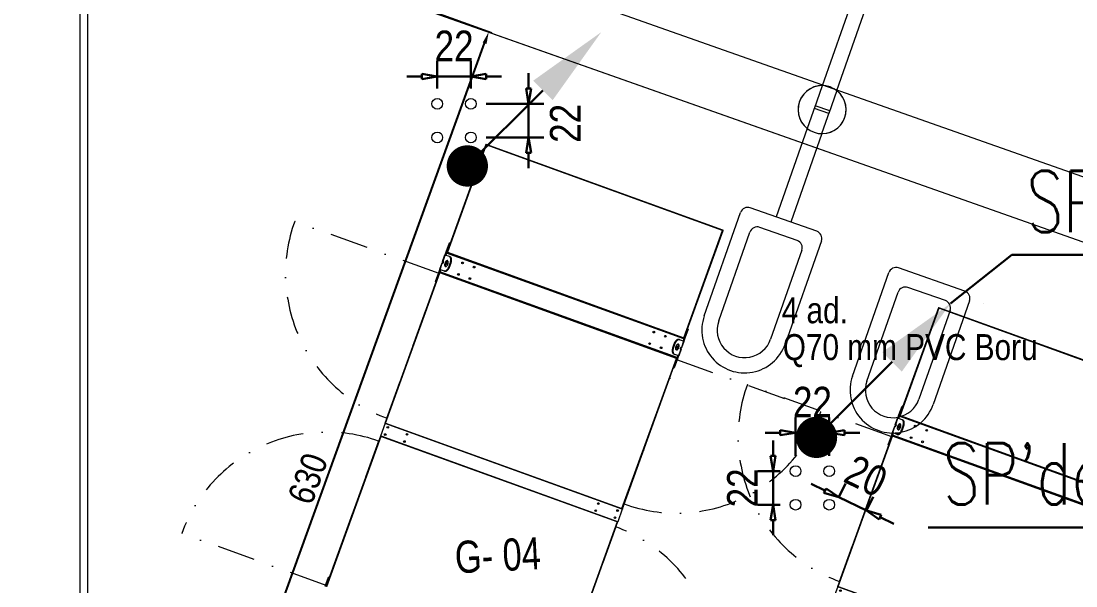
# Model space of a CAD drawing. Header units: metres. Extents: x -17822 to 152406, y -4219 to 19791.
# Drawn here: x 117317 to 118006, y 6165 to 6535 of the extents above; entities that cross this region are included whole.
import ezdxf

# ---------------------------------------------------------------- set-up
doc = ezdxf.new("R2010")
doc.units = ezdxf.units.M
doc.header["$LTSCALE"] = 100
doc.header["$MEASUREMENT"] = 0
doc.linetypes.add('DASHDOT', pattern=[1, 0.5, -0.25, 0, -0.25])
doc.linetypes.add('DASHDOT2', pattern=[0.5, 0.25, -0.125, 0, -0.125])
doc.layers.get('0').update_dxf_attribs({"color": 9, "lineweight": 9})
for name, color, linetype, lineweight in [('06D', 9, 'Continuous', 9), ('32-ekipman', 9, 'Continuous', 9), ('40', 9, 'Continuous', 9), ('E-AŞAĞI İNEN HAT', 7, 'Continuous', 30), ('E-KABLO', 7, 'Continuous', 30), ('E-YAZI', 7, 'Continuous', 30), ('Kaide', 9, 'Continuous', 9), ('M-TEFRIS-015', 9, 'Continuous', 9), ('TEKSAN', 7, 'Continuous', 9), ('Ölçü', 9, 'Continuous', 9)]:
    doc.layers.add(name, color=color, linetype=linetype, lineweight=lineweight)
doc.styles.add('CENTURY', font='GOTHIC.TTF', dxfattribs={"width": 0.8})
doc.styles.add('E-YAZI', font='txttw.shx')
doc.styles.add('MuuM_TEXT-STANDART', font='ARIALN.TTF')
doc.styles.get("Standard").update_dxf_attribs({"font": 'ARIALN.TTF'})
doc.dimstyles.new('rota-tek', dxfattribs={"dimscale": 20, "dimtxt": 1, "dimasz": 0.5, "dimexe": 0.5, "dimexo": 0.5, "dimgap": 0.5, "dimtad": 1, "dimdec": 1, "dimrnd": 0.5, "dimdsep": 46, "dimtxsty": 'MuuM_TEXT-STANDART', "dimblk": 'CLOSEDBLANK', "dimcen": 0, "dimdle": 0.15, "dimclrd": 256, "dimclre": 256, "dimclrt": 256, "dimadec": 0, "dimazin": 0, "dimtfac": 5, "dimtdec": 1, "dimtix": 1, "dimtmove": 2, "dimatfit": 3, "dimfxl": 3, "dimfxlon": 1, "dimtolj": 1, "dimlwd": -1, "dimlwe": -1, "dimarcsym": 0})
doc.dimstyles.new('TEKSAN', dxfattribs={"dimtxt": 17, "dimasz": 8, "dimexe": 2, "dimexo": 2, "dimgap": 3, "dimtad": 1, "dimdec": 0, "dimzin": 0, "dimdsep": 46, "dimtxsty": 'Standard', "dimcen": 0.09, "dimclrd": 160, "dimclre": 252, "dimclrt": 160, "dimadec": 0, "dimazin": 0, "dimtfac": 1, "dimtdec": 0, "dimtofl": 0, "dimtmove": 0, "dimatfit": 3, "dimfxl": 1, "dimtolj": 1, "dimtzin": 0, "dimarcsym": 0})

# ---------------------------------------------------------------- blocks, each defined once
blk = doc.blocks.new('A$C442D6FDD')
at = {"layer": '06D', "color": 9}
for p, q in [((13771.21, 4028.01), (13791.5, 4085.82)), ((13780.64, 4024.7), (13800.94, 4082.51)), ((13761.33, 3999.88), (13741.03, 3942.07)), ((13770.76, 3996.57), (13750.47, 3938.76)), ((13767.45, 3932.8), (13724.05, 3948.03)), ((13693.94, 3877.36), (13717.68, 3944.97)), ((13703.37, 3874.05), (13723.8, 3932.22)), ((13754.7, 3926.67), (13730.17, 3935.29)), ((13770.51, 3926.42), (13746.77, 3858.81)), ((13757.77, 3920.3), (13737.34, 3862.12))]:
    blk.add_line(p, q, dxfattribs=at)
for points in [[(13780.64, 4024.7), (13775.41, 4009.8), (13765.98, 4013.12), (13771.21, 4028.01)], [(13770.76, 3996.57), (13775.99, 4011.46), (13766.56, 4014.78), (13761.33, 3999.88)]]:
    blk.add_lwpolyline(points, dxfattribs=at)
for centre, radius, start, end in [((13770.99, 4012.29), 15.72, 89.19376, 52.11396), ((13770.99, 4012.29), 15.72, 269.19376, 232.11396), ((13722.39, 3943.32), 5, 70.65386, 160.65386), ((13728.52, 3930.57), 5, 70.65386, 160.65386), ((13765.8, 3928.08), 5, 340.65386, 70.65386), ((13753.05, 3921.96), 5, 340.65386, 70.65386), ((13720.36, 3868.08), 28, 160.65386, 340.65386), ((13720.36, 3868.08), 18, 160.65386, 340.65386)]:
    blk.add_arc(centre, radius, start, end, dxfattribs=at)
blk = doc.blocks.new('K500H165_üst')
at = {"color": 7, "linetype": 'Continuous', "lineweight": 15}
for p, q in [((-281.15, 82.6), (-281.15, 83)), ((-281.15, 83), (-274.9, 83)), ((-274.9, 82.6), (-274.9, 83)), ((-274.9, 83), (-272.65, 83)), ((-272.65, 82.89), (-272.65, 83.1)), ((-272.65, 83.1), (-268.12, 83.1)), ((-272.65, 82.89), (-272.65, 80.05)), ((-272.65, 82.89), (-268.35, 82.89)), ((-268.35, 82.96), (-268.35, 82.89)), ((-268.35, 82.89), (-268.35, 82.75)), ((-268.12, 82.5), (-268.12, 83.1)), ((-267.18, 83.1), (-268.12, 83.1)), ((-267.18, 83.1), (-262.65, 83.1)), ((-267.18, 83.1), (-267.18, 82.5)), ((-266.95, 82.89), (-266.95, 82.96)), ((-266.95, 82.75), (-266.95, 82.89)), ((-266.95, 82.89), (-262.65, 82.89)), ((-262.65, 83.1), (-262.65, 82.89)), ((-262.65, 83), (-260.4, 83)), ((-262.65, 80.05), (-262.65, 82.89)), ((-260.4, 82.6), (-260.4, 83)), ((-260.4, 83), (-254.15, 83)), ((-254.15, 82.6), (-254.15, 83)), ((-349.75, 82.33), (-349.75, -82.33)), ((-349.75, 82.33), (-349.6, 82.33)), ((-349.58, 82.5), (-349.58, 82.35)), ((-274.67, 82.5), (-349.58, 82.5)), ((-349.45, 82.2), (-349.45, -82.2)), ((-274.8, 82.2), (-349.45, 82.2)), ((-281.15, 82.6), (-274.9, 82.6)), ((-281.15, 82.6), (-281.15, 82.5)), ((-274.9, 82.6), (-272.65, 82.6)), ((-274.8, -82.2), (-274.8, 82.2)), ((-274.77, 82.25), (-274.75, 82.25)), ((-274.75, 82.23), (-274.75, 82.25)), ((-274.73, 82.25), (-274.75, 82.25)), ((-274.67, 82.5), (-274.49, 82.5)), ((-274.67, 82.5), (-274.67, 82.35)), ((-274.5, 82.33), (-274.65, 82.33)), ((-274.5, 82.33), (-274.5, -82.33)), ((-274.36, 82.25), (-274.5, 82.25)), ((-274.49, 82.5), (-274.49, 82.25)), ((-274.49, 82.5), (-274.36, 82.5)), ((-274.36, 82.5), (-274.36, 82.25)), ((-274.17, 82.5), (-274.36, 82.5)), ((-274.17, 82.5), (-274.17, -82.5)), ((-274.17, 82.5), (-272.65, 82.5)), ((-272.65, 79.53), (-272.65, 80.05)), ((-268.65, 78.05), (-266.65, 78.05)), ((-268.65, 77.53), (-268.65, 78.05)), ((-268.65, 77.53), (-266.65, 77.53)), ((-268.14, 82.5), (-267.16, 82.5)), ((-268.01, 80), (-267.29, 80)), ((-266.65, 77.53), (-266.65, 78.05)), ((-262.65, 82.6), (-260.4, 82.6)), ((-262.65, 82.5), (-261.13, 82.5)), ((-262.65, 79.53), (-262.65, 80.05)), ((-260.94, 82.5), (-261.13, 82.5)), ((-261.13, 82.5), (-261.13, -82.5)), ((-260.94, 82.25), (-260.94, 82.5)), ((-260.81, 82.5), (-260.94, 82.5)), ((-260.8, 82.25), (-260.94, 82.25)), ((-260.81, 82.5), (-260.64, 82.5)), ((-260.81, 82.25), (-260.81, 82.5)), ((-260.8, 82.34), (-260.8, -82.34)), ((-260.8, 82.34), (-260.65, 82.34)), ((-260.64, 82.5), (-260.64, 82.35)), ((-155.86, 82.5), (-260.64, 82.5)), ((-260.5, 82.2), (-260.5, -82.2)), ((-156, 82.2), (-260.5, 82.2)), ((-260.4, 82.6), (-254.15, 82.6)), ((-254.15, 82.5), (-254.15, 82.6)), ((-156, -82.2), (-156, 82.2)), ((-155.84, 82.25), (-155.95, 82.25)), ((-155.88, 82.33), (-155.88, 82.32)), ((-155.86, 82.5), (-155.86, 82.35)), ((-155.86, 82.5), (-155.84, 82.5)), ((-155.7, 82.34), (-155.85, 82.34)), ((-155.82, 82.5), (-155.84, 82.5)), ((-155.84, 82.34), (-155.84, 82.25)), ((-155.82, 82.5), (-146.88, 82.5)), ((-155.82, 82.5), (-155.82, 82.34)), ((-155.7, 82.34), (-155.7, -82.34)), ((-147, -82.34), (-147, 82.34)), ((-147, 82.34), (-146.85, 82.34)), ((-146.86, 82.5), (-146.88, 82.5)), ((-146.88, 82.5), (-146.88, 82.34)), ((-146.84, 82.5), (-146.86, 82.5)), ((-146.84, 82.5), (-146.84, 82.35)), ((-146.84, 82.5), (-42.06, 82.5)), ((-146.82, 82.32), (-146.82, 82.33)), ((-146.7, 82.2), (-42.2, 82.2)), ((-146.7, 82.2), (-146.7, -82.2)), ((-349.75, -82.33), (-349.6, -82.33)), ((-349.58, -82.5), (-349.58, -82.35)), ((-349.58, -82.5), (-274.67, -82.5)), ((-349.55, -82.32), (-349.56, -82.29)), ((-349.45, -82.2), (-274.8, -82.2)), ((-281.15, -82.5), (-281.15, -82.6)), ((-281.15, -82.6), (-281.15, -83)), ((-274.9, -82.6), (-281.15, -82.6)), ((-274.9, -82.6), (-274.9, -83)), ((-272.65, -82.6), (-274.9, -82.6)), ((-274.77, -82.25), (-274.75, -82.25)), ((-274.75, -82.25), (-274.75, -82.23)), ((-274.75, -82.25), (-274.73, -82.25)), ((-274.67, -82.5), (-274.67, -82.35)), ((-274.49, -82.5), (-274.67, -82.5)), ((-274.5, -82.33), (-274.65, -82.33)), ((-274.5, -82.25), (-274.36, -82.25)), ((-274.49, -82.25), (-274.49, -82.5)), ((-274.49, -82.5), (-274.36, -82.5)), ((-274.36, -82.25), (-274.36, -82.5)), ((-274.36, -82.5), (-274.17, -82.5)), ((-274.17, -82.5), (-272.65, -82.5)), ((-272.65, -79.53), (-272.65, -80.05)), ((-272.65, -80.05), (-272.65, -82.89)), ((-268.65, -77.53), (-268.65, -78.05)), ((-266.65, -77.53), (-268.65, -77.53)), ((-266.65, -78.05), (-268.65, -78.05)), ((-268.35, -82.75), (-268.35, -82.89)), ((-268.14, -82.5), (-267.16, -82.5)), ((-268.12, -83.1), (-268.12, -82.5)), ((-267.29, -80), (-268.01, -80)), ((-267.18, -82.5), (-267.18, -83.1)), ((-266.95, -82.89), (-266.95, -82.75)), ((-266.65, -77.53), (-266.65, -78.05)), ((-262.65, -79.53), (-262.65, -80.05)), ((-262.65, -82.89), (-262.65, -80.05)), ((-262.65, -82.5), (-261.13, -82.5)), ((-260.4, -82.6), (-262.65, -82.6)), ((-261.13, -82.5), (-260.94, -82.5)), ((-260.94, -82.25), (-260.8, -82.25)), ((-260.94, -82.5), (-260.94, -82.25)), ((-260.81, -82.5), (-260.94, -82.5)), ((-260.81, -82.5), (-260.81, -82.25)), ((-260.64, -82.5), (-260.81, -82.5)), ((-260.8, -82.34), (-260.65, -82.34)), ((-260.64, -82.5), (-260.64, -82.35)), ((-155.86, -82.5), (-260.64, -82.5)), ((-156, -82.2), (-260.5, -82.2)), ((-260.4, -82.6), (-260.4, -83)), ((-254.15, -82.6), (-260.4, -82.6)), ((-254.15, -82.6), (-254.15, -82.5)), ((-254.15, -82.6), (-254.15, -83)), ((-155.88, -82.32), (-155.88, -82.33)), ((-155.86, -82.5), (-155.86, -82.35)), ((-155.86, -82.5), (-155.84, -82.5)), ((-155.7, -82.34), (-155.85, -82.34)), ((-155.84, -82.5), (-155.82, -82.5)), ((-155.82, -82.34), (-155.82, -82.5)), ((-155.82, -82.5), (-146.88, -82.5)), ((-147, -82.34), (-146.85, -82.34)), ((-146.88, -82.34), (-146.88, -82.5)), ((-146.88, -82.5), (-146.86, -82.5)), ((-146.86, -82.34), (-146.86, -82.25)), ((-146.84, -82.5), (-146.86, -82.5)), ((-146.84, -82.5), (-146.84, -82.35)), ((-146.84, -82.5), (-42.06, -82.5)), ((-146.82, -82.33), (-146.82, -82.32)), ((-146.7, -82.2), (-42.2, -82.2)), ((-48.55, -82.5), (-48.55, -82.6)), ((-48.55, -82.6), (-48.55, -83)), ((-42.3, -82.6), (-48.55, -82.6)), ((-274.9, -83), (-281.15, -83)), ((-272.65, -83), (-274.9, -83)), ((-268.35, -82.89), (-272.65, -82.89)), ((-272.65, -83.1), (-272.65, -82.89)), ((-268.12, -83.1), (-272.65, -83.1)), ((-268.35, -82.89), (-268.35, -82.96)), ((-268.12, -83.1), (-267.18, -83.1)), ((-262.65, -83.1), (-267.18, -83.1)), ((-262.65, -82.89), (-266.95, -82.89)), ((-266.95, -82.96), (-266.95, -82.89)), ((-262.65, -82.89), (-262.65, -83.1)), ((-260.4, -83), (-262.65, -83)), ((-254.15, -83), (-260.4, -83)), ((-42.3, -83), (-48.55, -83))]:
    blk.add_line(p, q, dxfattribs=at)
at = {"color": 252, "linetype": 'DASHDOT2'}
for points in [[(-159.35, 82.5), (-259.85, 82.5), (-259.85, 183, -0.414214)], [(-143.35, 82.5), (-42.85, 82.5), (-42.85, 183, 0.414214)], [(-159.35, -82.5), (-259.85, -82.5), (-259.85, -183, 0.414214)], [(-143.35, -82.5), (-42.85, -82.5), (-42.85, -183, -0.414214)]]:
    blk.add_lwpolyline(points, format="xyb", close=True, dxfattribs=at)
at = {"color": 7, "linetype": 'Continuous', "lineweight": 15, "flags": 128}
for points in [[(-349.75, 82.33), (-349.74, 82.33), (-349.73, 82.32), (-349.7, 82.31), (-349.66, 82.29), (-349.62, 82.27), (-349.56, 82.25), (-349.51, 82.23), (-349.45, 82.2)], [(-349.6, 82.33), (-349.6, 82.33), (-349.59, 82.32), (-349.58, 82.31), (-349.56, 82.3), (-349.55, 82.29), (-349.52, 82.27), (-349.5, 82.25), (-349.48, 82.22), (-349.45, 82.2)], [(-272.65, 80.13), (-272.68, 80.04), (-272.7, 79.9)], [(-272.7, 79.9), (-272.68, 79.76), (-272.65, 79.67)], [(-272.65, 80.05), (-272.63, 79.85), (-272.57, 79.66), (-272.48, 79.47), (-272.35, 79.28), (-272.18, 79.11), (-271.98, 78.94), (-271.74, 78.78), (-271.48, 78.64), (-271.19, 78.5), (-270.87, 78.39), (-270.54, 78.29), (-270.18, 78.2), (-269.81, 78.14), (-269.43, 78.09), (-269.04, 78.06), (-268.65, 78.05)], [(-272.65, 79.53), (-272.63, 79.33), (-272.57, 79.14), (-272.48, 78.95), (-272.35, 78.76), (-272.18, 78.59), (-271.98, 78.42), (-271.74, 78.26), (-271.48, 78.12), (-271.19, 77.98), (-270.87, 77.87), (-270.54, 77.77), (-270.18, 77.68), (-269.81, 77.62), (-269.43, 77.57), (-269.04, 77.54), (-268.65, 77.53)], [(-269.65, 80.3), (-269.63, 80.17), (-269.58, 80.04), (-269.49, 79.91), (-269.37, 79.79), (-269.22, 79.68), (-269.04, 79.58), (-268.84, 79.49), (-268.61, 79.42), (-268.37, 79.37), (-268.11, 79.33), (-267.85, 79.3), (-267.58, 79.3), (-267.32, 79.31), (-267.06, 79.34), (-266.81, 79.39), (-266.57, 79.46), (-266.36, 79.54), (-266.17, 79.63), (-266, 79.73), (-265.86, 79.85), (-265.76, 79.97), (-265.69, 80.1), (-265.65, 80.23), (-265.65, 80.37), (-265.69, 80.5), (-265.76, 80.63), (-265.86, 80.75), (-266, 80.87), (-266.17, 80.97), (-266.36, 81.06), (-266.57, 81.14), (-266.81, 81.21), (-267.06, 81.25), (-267.32, 81.29), (-267.58, 81.3), (-267.85, 81.29), (-268.11, 81.27), (-268.37, 81.23), (-268.61, 81.18), (-268.84, 81.1), (-269.04, 81.02), (-269.22, 80.92), (-269.37, 80.81), (-269.49, 80.69), (-269.58, 80.56), (-269.63, 80.43), (-269.65, 80.3)], [(-269.58, 80.04), (-269.58, 80.04), (-269.49, 80.17), (-269.37, 80.29), (-269.22, 80.4), (-269.04, 80.5), (-268.84, 80.58), (-268.61, 80.66), (-268.37, 80.71), (-268.11, 80.75), (-267.85, 80.77), (-267.58, 80.78), (-267.32, 80.77), (-267.06, 80.73), (-266.81, 80.69), (-266.57, 80.62), (-266.36, 80.54), (-266.17, 80.45), (-266, 80.35), (-265.86, 80.23), (-265.76, 80.11), (-265.72, 80.04)], [(-268.35, 82.75), (-268.33, 82.67), (-268.28, 82.6), (-268.2, 82.53), (-268.09, 82.48), (-267.95, 82.43), (-267.81, 82.41), (-267.65, 82.4), (-267.49, 82.41), (-267.35, 82.43), (-267.21, 82.48), (-267.1, 82.53), (-267.02, 82.6), (-266.97, 82.67), (-266.95, 82.75)], [(-266.65, 78.05), (-266.26, 78.06), (-265.87, 78.09), (-265.49, 78.14), (-265.12, 78.2), (-264.76, 78.29), (-264.43, 78.39), (-264.11, 78.5), (-263.82, 78.64), (-263.56, 78.78), (-263.32, 78.94), (-263.12, 79.11), (-262.95, 79.28), (-262.82, 79.47), (-262.73, 79.66), (-262.67, 79.85), (-262.65, 80.05)], [(-266.65, 77.53), (-266.26, 77.54), (-265.87, 77.57), (-265.49, 77.62), (-265.12, 77.68), (-264.76, 77.77), (-264.43, 77.87), (-264.11, 77.98), (-263.82, 78.12), (-263.56, 78.26), (-263.32, 78.42), (-263.12, 78.59), (-262.95, 78.76), (-262.82, 78.95), (-262.73, 79.14), (-262.67, 79.33), (-262.65, 79.53)], [(-260.5, 82.2), (-260.5, 82.2)], [(-156, 82.2), (-156, 82.2)], [(-146.7, 82.2), (-146.7, 82.2)], [(-349.45, -82.2), (-349.5, -82.22), (-349.55, -82.25), (-349.6, -82.27), (-349.64, -82.29), (-349.68, -82.3), (-349.71, -82.31), (-349.73, -82.32), (-349.75, -82.33), (-349.75, -82.33)], [(-349.45, -82.2), (-349.48, -82.22), (-349.5, -82.25), (-349.52, -82.27), (-349.55, -82.29), (-349.56, -82.3), (-349.58, -82.31), (-349.59, -82.32), (-349.6, -82.33), (-349.6, -82.33)], [(-349.45, -82.2), (-349.45, -82.2)], [(-268.65, -77.53), (-269.04, -77.54), (-269.43, -77.57), (-269.81, -77.62), (-270.18, -77.68), (-270.54, -77.77), (-270.87, -77.87), (-271.19, -77.98), (-271.48, -78.12), (-271.74, -78.26), (-271.98, -78.42), (-272.18, -78.59), (-272.35, -78.76), (-272.48, -78.95), (-272.57, -79.14), (-272.63, -79.33), (-272.65, -79.53)], [(-268.65, -78.05), (-269.04, -78.06), (-269.43, -78.09), (-269.81, -78.14), (-270.18, -78.2), (-270.54, -78.29), (-270.87, -78.39), (-271.19, -78.5), (-271.48, -78.64), (-271.74, -78.78), (-271.98, -78.94), (-272.18, -79.11), (-272.35, -79.28), (-272.48, -79.47), (-272.57, -79.66), (-272.63, -79.85), (-272.65, -80.05)], [(-265.65, -80.3), (-265.67, -80.17), (-265.72, -80.04), (-265.81, -79.91), (-265.93, -79.79), (-266.08, -79.68), (-266.26, -79.58), (-266.46, -79.49), (-266.69, -79.42), (-266.93, -79.37), (-267.19, -79.33), (-267.45, -79.3), (-267.72, -79.3), (-267.98, -79.31), (-268.24, -79.34), (-268.49, -79.39), (-268.73, -79.46), (-268.94, -79.54), (-269.13, -79.63), (-269.3, -79.73), (-269.44, -79.85), (-269.54, -79.97), (-269.61, -80.1), (-269.65, -80.23), (-269.65, -80.37), (-269.61, -80.5), (-269.54, -80.63), (-269.44, -80.75), (-269.3, -80.87), (-269.13, -80.97), (-268.94, -81.06), (-268.73, -81.14), (-268.49, -81.21), (-268.24, -81.25), (-267.98, -81.29), (-267.72, -81.3), (-267.45, -81.29), (-267.19, -81.27), (-266.93, -81.23), (-266.69, -81.18), (-266.46, -81.1), (-266.26, -81.02), (-266.08, -80.92), (-265.93, -80.81), (-265.81, -80.69), (-265.72, -80.56), (-265.67, -80.43), (-265.65, -80.3)], [(-265.72, -80.04), (-265.72, -80.04), (-265.81, -80.17), (-265.93, -80.29), (-266.08, -80.4), (-266.26, -80.5), (-266.46, -80.58), (-266.69, -80.66), (-266.93, -80.71), (-267.19, -80.75), (-267.45, -80.77), (-267.72, -80.78), (-267.98, -80.77), (-268.24, -80.73), (-268.49, -80.69), (-268.73, -80.62), (-268.94, -80.54), (-269.13, -80.45), (-269.3, -80.35), (-269.44, -80.23), (-269.54, -80.11), (-269.58, -80.04)], [(-266.95, -82.75), (-266.97, -82.67), (-267.02, -82.6), (-267.1, -82.53), (-267.21, -82.48), (-267.35, -82.43), (-267.49, -82.41), (-267.65, -82.4), (-267.81, -82.41), (-267.95, -82.43), (-268.09, -82.48), (-268.2, -82.53), (-268.28, -82.6), (-268.33, -82.67), (-268.35, -82.75)], [(-262.65, -79.53), (-262.67, -79.33), (-262.73, -79.14), (-262.82, -78.95), (-262.95, -78.76), (-263.12, -78.59), (-263.32, -78.42), (-263.56, -78.26), (-263.82, -78.12), (-264.11, -77.98), (-264.43, -77.87), (-264.76, -77.77), (-265.12, -77.68), (-265.49, -77.62), (-265.87, -77.57), (-266.26, -77.54), (-266.65, -77.53)], [(-262.65, -80.05), (-262.67, -79.85), (-262.73, -79.66), (-262.82, -79.47), (-262.95, -79.28), (-263.12, -79.11), (-263.32, -78.94), (-263.56, -78.78), (-263.82, -78.64), (-264.11, -78.5), (-264.43, -78.39), (-264.76, -78.29), (-265.12, -78.2), (-265.49, -78.14), (-265.87, -78.09), (-266.26, -78.06), (-266.65, -78.05)], [(-262.6, -79.9), (-262.62, -79.76), (-262.65, -79.67)], [(-262.65, -80.13), (-262.62, -80.04), (-262.6, -79.9)], [(-260.5, -82.2), (-260.5, -82.2)], [(-156, -82.2), (-156, -82.2)], [(-146.7, -82.2), (-146.7, -82.2)]]:
    blk.add_lwpolyline(points, dxfattribs=at)
at = {"color": 7, "linetype": 'Continuous', "lineweight": 15}
for centre in [(-267.65, 79.9), (-153.85, 79.9), (-148.85, 79.9), (-271.65, 70.5), (-263.65, 70.5), (-271.65, 62.5), (-263.65, 62.5), (-153.85, 66.5), (-148.85, 66.5), (-271.65, -62.5), (-263.65, -62.5), (-153.85, -66.5), (-148.85, -66.5), (-271.65, -70.5), (-263.65, -70.5), (-267.65, -79.9), (-153.85, -79.9), (-148.85, -79.9)]:
    blk.add_circle(centre, 0.55, dxfattribs=at)
for centre, radius, start, end in [((-267.65, 79.4), 0.7, 38.68219, 141.31781), ((-263.15, 79.9), 0.55, 335.38002, 24.61998), ((-352.76, -79.15), 4.51, 314.83878, 315.16122), ((-272.15, -79.9), 0.55, 155.38002, 204.61998), ((-267.65, -79.4), 0.7, 218.68222, 321.31778)]:
    blk.add_arc(centre, radius, start, end, dxfattribs=at)
for points, knots in [([(-268.12, 83.1), (-268.15, 83.1), (-268.22, 83.1), (-268.29, 83.08), (-268.33, 83.04), (-268.34, 82.99), (-268.35, 82.96)], [0, 0, 0, 0, 0.238095, 0.464652, 0.702488, 1, 1, 1, 1]), ([(-266.95, 82.96), (-266.95, 82.98), (-266.96, 83.01), (-266.98, 83.05), (-267.02, 83.08), (-267.08, 83.1), (-267.15, 83.1), (-267.18, 83.1)], [0, 0, 0, 0, 0.191437, 0.369477, 0.536144, 0.747921, 1, 1, 1, 1]), ([(-349.58, 82.46), (-349.6, 82.45), (-349.66, 82.43), (-349.7, 82.38), (-349.71, 82.34), (-349.72, 82.33)], [0, 0, 0, 0, 0.366484, 0.908762, 1, 1, 1, 1]), ([(-349.45, 82.2), (-349.47, 82.24), (-349.5, 82.31), (-349.53, 82.39), (-349.55, 82.44), (-349.57, 82.47), (-349.58, 82.5), (-349.58, 82.5), (-349.58, 82.5)], [0, 0, 0, 0, 0.280027, 0.466855, 0.585391, 0.713417, 0.851477, 1, 1, 1, 1]), ([(-349.45, 82.2), (-349.47, 82.22), (-349.5, 82.26), (-349.53, 82.29), (-349.55, 82.32), (-349.57, 82.34), (-349.58, 82.35), (-349.58, 82.35), (-349.58, 82.35)], [0, 0, 0, 0, 0.30288, 0.49858, 0.616036, 0.737736, 0.865236, 1, 1, 1, 1]), ([(-349.56, 82.29), (-349.56, 82.29), (-349.55, 82.3), (-349.55, 82.31), (-349.55, 82.32)], [0, 0, 0, 0, 0.48103, 1, 1, 1, 1]), ([(-349.55, 82.31), (-349.55, 82.31), (-349.56, 82.31), (-349.56, 82.3), (-349.56, 82.3)], [0, 0, 0, 0, 0.792204, 1, 1, 1, 1]), ([(-274.67, 82.5), (-274.68, 82.5), (-274.7, 82.49), (-274.73, 82.42), (-274.77, 82.32), (-274.79, 82.24), (-274.8, 82.2)], [0, 0, 0, 0, 0.2499897, 0.4999852, 0.749997, 1, 1, 1, 1]), ([(-274.67, 82.35), (-274.68, 82.35), (-274.7, 82.34), (-274.73, 82.31), (-274.77, 82.26), (-274.79, 82.22), (-274.8, 82.2)], [0, 0, 0, 0, 0.249958, 0.5000221, 0.7499933, 1, 1, 1, 1]), ([(-274.8, 82.2), (-274.76, 82.21), (-274.69, 82.23), (-274.6, 82.26), (-274.53, 82.29), (-274.5, 82.31), (-274.5, 82.33), (-274.5, 82.33)], [0, 0, 0, 0, 0.223022, 0.446064, 0.669108, 0.892183, 1, 1, 1, 1]), ([(-274.8, 82.2), (-274.78, 82.21), (-274.74, 82.24), (-274.69, 82.27), (-274.66, 82.3), (-274.65, 82.32), (-274.65, 82.33)], [0, 0, 0, 0, 0.284295, 0.531038, 0.7777, 1, 1, 1, 1]), ([(-260.8, 82.34), (-260.8, 82.34), (-260.79, 82.34), (-260.74, 82.32), (-260.67, 82.29), (-260.59, 82.24), (-260.53, 82.21), (-260.5, 82.2)], [0, 0, 0, 0, 0.19606, 0.39216, 0.589986, 0.796037, 1, 1, 1, 1]), ([(-260.65, 82.34), (-260.65, 82.34), (-260.65, 82.34), (-260.63, 82.32), (-260.59, 82.29), (-260.55, 82.25), (-260.52, 82.22), (-260.5, 82.2)], [0, 0, 0, 0, 0.160613, 0.320994, 0.486615, 0.749068, 1, 1, 1, 1]), ([(-260.5, 82.2), (-260.52, 82.24), (-260.55, 82.31), (-260.59, 82.39), (-260.61, 82.44), (-260.63, 82.47), (-260.64, 82.5), (-260.64, 82.5), (-260.64, 82.5)], [0, 0, 0, 0, 0.270154, 0.461583, 0.589112, 0.720787, 0.857472, 1, 1, 1, 1]), ([(-260.5, 82.2), (-260.52, 82.22), (-260.55, 82.25), (-260.59, 82.29), (-260.61, 82.32), (-260.63, 82.34), (-260.64, 82.35), (-260.64, 82.35), (-260.64, 82.35)], [0, 0, 0, 0, 0.297014, 0.4995572, 0.6260905, 0.7499327, 0.8738099, 1, 1, 1, 1]), ([(-155.86, 82.5), (-155.86, 82.5), (-155.86, 82.49), (-155.87, 82.47), (-155.89, 82.43), (-155.91, 82.39), (-155.95, 82.31), (-155.98, 82.24), (-156, 82.2)], [0, 0, 0, 0, 0.153179, 0.293503, 0.421613, 0.538092, 0.713617, 1, 1, 1, 1]), ([(-155.86, 82.35), (-155.86, 82.35), (-155.86, 82.35), (-155.87, 82.33), (-155.89, 82.32), (-155.91, 82.29), (-155.95, 82.26), (-155.98, 82.22), (-156, 82.2)], [0, 0, 0, 0, 0.136493, 0.264111, 0.384399, 0.499493, 0.685703, 1, 1, 1, 1]), ([(-156, 82.2), (-155.96, 82.22), (-155.89, 82.26), (-155.79, 82.3), (-155.73, 82.33), (-155.7, 82.34), (-155.7, 82.34), (-155.7, 82.34)], [0, 0, 0, 0, 0.252699, 0.503328, 0.726635, 0.927891, 1, 1, 1, 1]), ([(-156, 82.2), (-155.98, 82.22), (-155.94, 82.26), (-155.89, 82.31), (-155.86, 82.33), (-155.85, 82.34), (-155.85, 82.34), (-155.85, 82.34)], [0, 0, 0, 0, 0.343073, 0.552486, 0.764063, 0.944231, 1, 1, 1, 1]), ([(-147, 82.34), (-147, 82.34), (-146.99, 82.34), (-146.94, 82.32), (-146.87, 82.29), (-146.79, 82.24), (-146.73, 82.21), (-146.7, 82.2)], [0, 0, 0, 0, 0.196063, 0.392161, 0.589982, 0.796036, 1, 1, 1, 1]), ([(-146.85, 82.34), (-146.85, 82.34), (-146.85, 82.34), (-146.83, 82.32), (-146.79, 82.29), (-146.75, 82.25), (-146.72, 82.22), (-146.7, 82.2)], [0, 0, 0, 0, 0.160614, 0.320986, 0.486605, 0.749065, 1, 1, 1, 1]), ([(-146.7, 82.2), (-146.72, 82.24), (-146.75, 82.31), (-146.79, 82.38), (-146.81, 82.43), (-146.83, 82.47), (-146.84, 82.49), (-146.84, 82.5), (-146.84, 82.5)], [0, 0, 0, 0, 0.265317, 0.463009, 0.576158, 0.702987, 0.844133, 1, 1, 1, 1]), ([(-146.7, 82.2), (-146.72, 82.22), (-146.75, 82.25), (-146.79, 82.29), (-146.81, 82.32), (-146.83, 82.33), (-146.84, 82.35), (-146.84, 82.35), (-146.84, 82.35)], [0, 0, 0, 0, 0.293439, 0.501935, 0.613243, 0.732275, 0.860737, 1, 1, 1, 1]), ([(-349.71, -82.33), (-349.7, -82.35), (-349.68, -82.41), (-349.63, -82.45), (-349.59, -82.46), (-349.58, -82.47)], [0, 0, 0, 0, 0.366488, 0.908771, 1, 1, 1, 1]), ([(-349.58, -82.35), (-349.58, -82.35), (-349.58, -82.35), (-349.57, -82.33), (-349.55, -82.32), (-349.53, -82.29), (-349.5, -82.26), (-349.47, -82.22), (-349.45, -82.2)], [0, 0, 0, 0, 0.138654, 0.267333, 0.387174, 0.499831, 0.687147, 1, 1, 1, 1]), ([(-349.58, -82.5), (-349.58, -82.5), (-349.58, -82.49), (-349.56, -82.46), (-349.54, -82.41), (-349.51, -82.34), (-349.48, -82.27), (-349.46, -82.22), (-349.45, -82.2)], [0, 0, 0, 0, 0.152755, 0.292064, 0.530835, 0.709014, 0.840477, 1, 1, 1, 1]), ([(-349.56, -82.3), (-349.56, -82.3), (-349.56, -82.31), (-349.55, -82.31), (-349.55, -82.31)], [0, 0, 0, 0, 0.792438, 1, 1, 1, 1]), ([(-274.5, -82.33), (-274.5, -82.32), (-274.51, -82.3), (-274.58, -82.27), (-274.68, -82.23), (-274.76, -82.21), (-274.8, -82.2)], [0, 0, 0, 0, 0.24999, 0.4999977, 0.7500054, 1, 1, 1, 1]), ([(-274.65, -82.33), (-274.65, -82.32), (-274.66, -82.3), (-274.69, -82.27), (-274.74, -82.23), (-274.78, -82.21), (-274.8, -82.2)], [0, 0, 0, 0, 0.249955, 0.500031, 0.749999, 1, 1, 1, 1]), ([(-274.8, -82.2), (-274.79, -82.22), (-274.76, -82.26), (-274.73, -82.31), (-274.7, -82.34), (-274.68, -82.35), (-274.67, -82.35)], [0, 0, 0, 0, 0.284275, 0.531019, 0.777681, 1, 1, 1, 1]), ([(-274.8, -82.2), (-274.79, -82.24), (-274.77, -82.31), (-274.74, -82.4), (-274.71, -82.47), (-274.69, -82.5), (-274.67, -82.5), (-274.67, -82.5)], [0, 0, 0, 0, 0.223019, 0.446062, 0.669107, 0.892183, 1, 1, 1, 1]), ([(-260.5, -82.2), (-260.54, -82.22), (-260.61, -82.25), (-260.68, -82.29), (-260.73, -82.31), (-260.77, -82.33), (-260.79, -82.34), (-260.8, -82.34), (-260.8, -82.34)], [0, 0, 0, 0, 0.265307, 0.463007, 0.576156, 0.702984, 0.84413, 1, 1, 1, 1]), ([(-260.5, -82.2), (-260.52, -82.22), (-260.55, -82.25), (-260.59, -82.29), (-260.62, -82.31), (-260.63, -82.33), (-260.65, -82.34), (-260.65, -82.34), (-260.65, -82.34)], [0, 0, 0, 0, 0.29342, 0.501912, 0.613235, 0.732279, 0.860737, 1, 1, 1, 1]), ([(-260.64, -82.35), (-260.64, -82.35), (-260.64, -82.35), (-260.62, -82.33), (-260.59, -82.29), (-260.55, -82.25), (-260.52, -82.22), (-260.5, -82.2)], [0, 0, 0, 0, 0.160614, 0.321066, 0.486637, 0.749073, 1, 1, 1, 1]), ([(-260.64, -82.5), (-260.64, -82.5), (-260.64, -82.49), (-260.62, -82.44), (-260.59, -82.37), (-260.54, -82.29), (-260.51, -82.23), (-260.5, -82.2)], [0, 0, 0, 0, 0.196061, 0.392163, 0.589992, 0.796042, 1, 1, 1, 1]), ([(-155.7, -82.34), (-155.7, -82.34), (-155.71, -82.34), (-155.76, -82.32), (-155.83, -82.29), (-155.91, -82.24), (-155.97, -82.21), (-156, -82.2)], [0, 0, 0, 0, 0.196063, 0.392163, 0.589989, 0.796043, 1, 1, 1, 1]), ([(-156, -82.2), (-155.98, -82.24), (-155.95, -82.31), (-155.91, -82.38), (-155.89, -82.43), (-155.87, -82.47), (-155.86, -82.49), (-155.86, -82.5), (-155.86, -82.5)], [0, 0, 0, 0, 0.265315, 0.463012, 0.576156, 0.702983, 0.84413, 1, 1, 1, 1]), ([(-156, -82.2), (-155.98, -82.22), (-155.95, -82.25), (-155.91, -82.29), (-155.89, -82.32), (-155.87, -82.33), (-155.86, -82.35), (-155.86, -82.35), (-155.86, -82.35)], [0, 0, 0, 0, 0.293441, 0.501928, 0.613232, 0.732273, 0.860737, 1, 1, 1, 1]), ([(-155.85, -82.34), (-155.85, -82.34), (-155.85, -82.34), (-155.87, -82.32), (-155.91, -82.29), (-155.95, -82.25), (-155.98, -82.22), (-156, -82.2)], [0, 0, 0, 0, 0.160617, 0.320993, 0.486619, 0.749065, 1, 1, 1, 1]), ([(-146.7, -82.2), (-146.74, -82.22), (-146.81, -82.26), (-146.91, -82.3), (-146.97, -82.33), (-147, -82.34), (-147, -82.34), (-147, -82.34)], [0, 0, 0, 0, 0.2527, 0.503327, 0.726634, 0.927892, 1, 1, 1, 1]), ([(-146.7, -82.2), (-146.72, -82.22), (-146.76, -82.26), (-146.81, -82.31), (-146.84, -82.33), (-146.85, -82.34), (-146.85, -82.34), (-146.85, -82.34)], [0, 0, 0, 0, 0.343064, 0.552492, 0.764063, 0.944231, 1, 1, 1, 1]), ([(-146.84, -82.35), (-146.84, -82.35), (-146.84, -82.35), (-146.83, -82.33), (-146.81, -82.32), (-146.79, -82.29), (-146.75, -82.26), (-146.72, -82.22), (-146.7, -82.2)], [0, 0, 0, 0, 0.13649, 0.264107, 0.384404, 0.499505, 0.685719, 1, 1, 1, 1]), ([(-146.84, -82.5), (-146.84, -82.5), (-146.84, -82.49), (-146.83, -82.47), (-146.81, -82.43), (-146.79, -82.39), (-146.75, -82.31), (-146.72, -82.24), (-146.7, -82.2)], [0, 0, 0, 0, 0.153179, 0.293509, 0.421619, 0.538092, 0.713618, 1, 1, 1, 1]), ([(-268.35, -82.96), (-268.35, -82.98), (-268.34, -83.01), (-268.32, -83.05), (-268.28, -83.08), (-268.22, -83.1), (-268.15, -83.1), (-268.12, -83.1)], [0, 0, 0, 0, 0.191438, 0.369475, 0.536142, 0.747919, 1, 1, 1, 1]), ([(-267.18, -83.1), (-267.15, -83.1), (-267.08, -83.1), (-267.01, -83.08), (-266.97, -83.04), (-266.96, -82.99), (-266.95, -82.96)], [0, 0, 0, 0, 0.238096, 0.464654, 0.70249, 1, 1, 1, 1])]:
    blk.add_open_spline(points, degree=3, knots=knots, dxfattribs=at)
blk = doc.blocks.new('*D552')
at = {"layer": 'TEKSAN', "color": 252, "lineweight": -2, "transparency": 16777216}
for p, q in [((117550.91, 6553.71), (117624.37, 6527.1)), ((117336.3, 5961.28), (117409.76, 5934.67))]:
    blk.add_line(p, q, dxfattribs=at)
at = {"layer": 'TEKSAN', "color": 160, "lineweight": -2, "transparency": 16777216}
blk.add_line((117410.61, 5942.87), (117619.77, 6520.26), dxfattribs=at)
at = {"layer": 'TEKSAN', "color": 160, "transparency": 16777216}
for points in [[(117618.51, 6520.71), (117621.02, 6519.8), (117622.49, 6527.78)], [(117409.35, 5943.32), (117411.86, 5942.42), (117407.88, 5935.35)]]:
    blk.add_solid(points, dxfattribs=at)
at = {"layer": 'TEKSAN', "color": 160, "transparency": 16777216, "insert": (117504.21, 6235.54), "char_height": 17, "attachment_point": 5, "rotation": 70.08711}
blk.add_mtext('\\A1;630', dxfattribs=at)
blk = doc.blocks.new('_ClosedBlank')
at = {"color": 0, "linetype": 'ByBlock', "lineweight": -2}
for p, q in [((-1, 0.167), (0, 0)), ((-1, 0.167), (-1, -0.167)), ((0, 0), (-1, -0.167))]:
    blk.add_line(p, q, dxfattribs=at)
blk = doc.blocks.new('*D553')
at = {"layer": 'E-YAZI', "transparency": 16777216}
for p, q in [((117588.78, 6490.66), (117588.78, 6508.48)), ((117610.78, 6490.66), (117610.78, 6508.48)), ((117578.78, 6498.48), (117568.78, 6498.48)), ((117588.78, 6498.48), (117610.78, 6498.48)), ((117620.78, 6498.48), (117630.78, 6498.48))]:
    blk.add_line(p, q, dxfattribs=at)
at = {"layer": 'E-YAZI', "transparency": 16777216, "xscale": 10, "yscale": 10, "zscale": 10}
blk.add_blockref('_ClosedBlank', (117588.78, 6498.48), dxfattribs=at)
at = {"layer": 'E-YAZI', "transparency": 16777216, "xscale": 10, "yscale": 10, "zscale": 10, "rotation": 180}
blk.add_blockref('_ClosedBlank', (117610.78, 6498.48), dxfattribs=at)
at = {"layer": 'E-YAZI', "transparency": 16777216, "insert": (117599.78, 6518.52), "char_height": 20, "attachment_point": 5, "style": 'MuuM_TEXT-STANDART'}
blk.add_mtext('\\A1;22', dxfattribs=at)
blk = doc.blocks.new('*D554')
at = {"layer": 'E-YAZI', "transparency": 16777216}
for p, q in [((117648.53, 6490.66), (117648.53, 6500.66)), ((117620.78, 6480.66), (117658.53, 6480.66)), ((117648.53, 6480.66), (117648.53, 6458.66)), ((117620.78, 6458.66), (117658.53, 6458.66)), ((117648.53, 6448.66), (117648.53, 6438.66))]:
    blk.add_line(p, q, dxfattribs=at)
at = {"layer": 'E-YAZI', "transparency": 16777216, "xscale": 10, "yscale": 10, "zscale": 10}
for p, rotation in [((117648.53, 6480.66), 270), ((117648.53, 6458.66), 90)]:
    blk.add_blockref('_ClosedBlank', p, dxfattribs=dict(at, rotation=rotation))
at = {"layer": 'E-YAZI', "transparency": 16777216, "insert": (117672.5, 6467.87), "char_height": 20, "attachment_point": 5, "rotation": 90, "style": 'MuuM_TEXT-STANDART'}
blk.add_mtext('\\A1;22', dxfattribs=at)
blk = doc.blocks.new('*D555')
at = {"layer": 'E-YAZI', "transparency": 16777216}
for p, q in [((117823.13, 6250.43), (117823.13, 6275.51)), ((117845.13, 6250.43), (117845.13, 6275.51)), ((117813.13, 6265.51), (117803.13, 6265.51)), ((117823.13, 6265.51), (117845.13, 6265.51)), ((117855.13, 6265.51), (117865.13, 6265.51))]:
    blk.add_line(p, q, dxfattribs=at)
at = {"layer": 'E-YAZI', "transparency": 16777216, "xscale": 10, "yscale": 10, "zscale": 10}
blk.add_blockref('_ClosedBlank', (117823.13, 6265.51), dxfattribs=at)
at = {"layer": 'E-YAZI', "transparency": 16777216, "xscale": 10, "yscale": 10, "zscale": 10, "rotation": 180}
blk.add_blockref('_ClosedBlank', (117845.13, 6265.51), dxfattribs=at)
at = {"layer": 'E-YAZI', "transparency": 16777216, "insert": (117834.13, 6285.55), "char_height": 20, "attachment_point": 5, "style": 'MuuM_TEXT-STANDART'}
blk.add_mtext('\\A1;22', dxfattribs=at)
blk = doc.blocks.new('*D556')
at = {"layer": 'E-YAZI', "transparency": 16777216}
for p, q in [((117808.38, 6250.43), (117808.38, 6260.43)), ((117813.13, 6240.43), (117798.38, 6240.43)), ((117808.38, 6240.43), (117808.38, 6218.43)), ((117813.13, 6218.43), (117798.38, 6218.43)), ((117808.38, 6208.43), (117808.38, 6198.43))]:
    blk.add_line(p, q, dxfattribs=at)
at = {"layer": 'E-YAZI', "transparency": 16777216, "xscale": 10, "yscale": 10, "zscale": 10}
for p, rotation in [((117808.38, 6240.43), 270), ((117808.38, 6218.43), 90)]:
    blk.add_blockref('_ClosedBlank', p, dxfattribs=dict(at, rotation=rotation))
at = {"layer": 'E-YAZI', "transparency": 16777216, "insert": (117788.34, 6229.43), "char_height": 20, "attachment_point": 5, "rotation": 90, "style": 'MuuM_TEXT-STANDART'}
blk.add_mtext('\\A1;22', dxfattribs=at)
blk = doc.blocks.new('*D557')
at = {"layer": 'E-YAZI', "transparency": 16777216}
for p, q in [((117842.33, 6227.65), (117833.31, 6231.99)), ((117851.34, 6223.31), (117855.67, 6232.32)), ((117851.34, 6223.31), (117869.46, 6214.59)), ((117869.46, 6214.59), (117873.79, 6223.6)), ((117878.47, 6210.26), (117887.48, 6205.92))]:
    blk.add_line(p, q, dxfattribs=at)
at = {"layer": 'E-YAZI', "transparency": 16777216, "xscale": 10, "yscale": 10, "zscale": 10}
for p, rotation in [((117851.34, 6223.31), 334.3024109792982), ((117869.46, 6214.59), 154.3024109792982)]:
    blk.add_blockref('_ClosedBlank', p, dxfattribs=dict(at, rotation=rotation))
at = {"layer": 'E-YAZI', "transparency": 16777216, "insert": (117869.16, 6237.17), "char_height": 20, "attachment_point": 5, "rotation": 334.30241, "style": 'MuuM_TEXT-STANDART'}
blk.add_mtext('\\A1;20', dxfattribs=at)
blk = doc.blocks.new('100_AŞAĞI İNEN HAT')
at = {"layer": 'E-AŞAĞI İNEN HAT', "color": 3, "linetype": 'Continuous'}
blk.add_line((-2.472, -2.471), (0, 0), dxfattribs=at)
at = {"layer": 'E-AŞAĞI İNEN HAT', "color": 4, "linetype": 'Continuous', "const_width": 0.675}
blk.add_lwpolyline([(-0.338, 0, 1), (0.338, 0, 1)], format="xyb", close=True, dxfattribs=at)
at = {"layer": 'E-AŞAĞI İNEN HAT', "color": 3, "linetype": 'Continuous'}
blk.add_solid([(-2.154, -2.789), (-2.79, -2.152), (-4.382, -4.379)], dxfattribs=at)

msp = doc.modelspace()

# ---------------------------------------------------------------- linework, layer by layer
at = {"layer": '06D'}
for p, q in [((117860.33, 6302.62), (117884.07, 6370.23)), ((117933.84, 6358.05), (117890.44, 6373.29)), ((117921.09, 6351.93), (117896.56, 6360.54)), ((117869.76, 6299.3), (117890.19, 6357.48)), ((117936.9, 6351.68), (117913.16, 6284.06)), ((117924.16, 6345.56), (117903.73, 6287.38))]:
    msp.add_line(p, q, dxfattribs=at)
msp.add_lwpolyline([(116661.34, 6866.98), (118498.77, 6218.09), (120901.69, 5139.8), (122796.71, 4202.6), (124084.16, 3408.61), (124512, 2283.98), (124512, -684.85), (124048.8, -1321.32), (124098.31, -1321.32), (124552, -697.81), (124552, 2291.33), (124116.71, 3435.53), (122816.12, 4237.62), (120918.75, 5175.98), (118513.64, 6255.26), (116673.24, 6905.2)], dxfattribs=at)
for centre, radius, start, end in [((117888.78, 6368.57), 5, 70.65386, 160.65386), ((117894.91, 6355.83), 5, 70.65386, 160.65386), ((117932.19, 6353.33), 5, 340.65386, 70.65386), ((117919.44, 6347.21), 5, 340.65386, 70.65386), ((117886.75, 6293.34), 28, 160.65386, 340.65386), ((117886.75, 6293.34), 18, 160.65386, 340.65386)]:
    msp.add_arc(centre, radius, start, end, dxfattribs=at)
at = {"layer": '32-ekipman', "color": 3}
msp.add_lwpolyline([(118566.95, 5513.89), (118777.37, 6093.07), (118498.77, 6218.09), (117360, 6620.25), (117360, 5919.87)], close=True, dxfattribs=at)
at = {"layer": '40'}
msp.add_lwpolyline([(117946.26, 6349.76), (117946.26, 6349.76)], close=True, dxfattribs=at)
at = {"layer": 'E-KABLO'}
for p, q in [((117924.47, 6350.08), (117964.52, 6381.79)), ((117964.52, 6381.79), (118504.16, 6381.79)), ((117909.92, 6203.64), (118449.56, 6203.64))]:
    msp.add_line(p, q, dxfattribs=at)
at = {"layer": 'Kaide', "linetype": 'Continuous'}
msp.add_lwpolyline([(117355, 6622.01), (117355, 5921.55), (115595.44, 6513.26), (115781.37, 7104.7), (116661.34, 6866.98), (117355, 6622.01)], close=True, dxfattribs=at)
at = {"layer": 'M-TEFRIS-015'}
msp.add_lwpolyline([(117946.26, 6349.76), (117946.26, 6349.76)], close=True, dxfattribs=at)
at = {"layer": 'TEKSAN', "color": 2}
for centre in [(117588.78, 6480.66), (117610.78, 6480.66), (117588.78, 6458.66), (117610.78, 6458.66), (117823.13, 6240.43), (117845.13, 6240.43), (117823.13, 6218.43), (117845.13, 6218.43)]:
    msp.add_circle(centre, 3.5, dxfattribs=at)

# ---------------------------------------------------------------- block references
msp.add_blockref('A$C442D6FDD', (104069.47, 2464.56))
at = {"layer": 'E-AŞAĞI İNEN HAT', "xscale": 20, "yscale": 20, "zscale": 20, "rotation": 180}
for p in [(117608.45, 6440), (117836.83, 6262.49)]:
    msp.add_blockref('100_AŞAĞI İNEN HAT', p, dxfattribs=at)
at = {"layer": 'TEKSAN', "rotation": 250.1125129141476}
for p in [(117579.23, 6097.15), (117875.27, 5990.38)]:
    msp.add_blockref('K500H165_üst', p, dxfattribs=at)

# ---------------------------------------------------------------- texts
at = {"layer": 'E-YAZI', "color": 3, "style": 'E-YAZI', "width": 0.7}
for s, p in [("SP'den JENERATÖR-3'e", (117974.19, 6396.79)), ("SP'den JENERATÖR-2'ye", (117919.59, 6218.64))]:
    msp.add_text(s, height=40, rotation=360, dxfattribs=at).set_placement(p)
at = {"layer": 'TEKSAN', "color": 2, "char_height": 17, "attachment_point": 5}
for s, insert in [('\\A1;4 ad.', (117835.7, 6345.52)), ('\\A1;Q70 mm PVC Boru', (117898.07, 6319.18))]:
    msp.add_mtext(s, dxfattribs=dict(at, insert=insert))
at = {"layer": 'Ölçü', "color": 1, "linetype": 'DASHDOT', "style": 'CENTURY', "width": 0.8}
msp.add_text('G- 04', height=21, rotation=2.82367, dxfattribs=at).set_placement((117600.84, 6173.54))

# ---------------------------------------------------------------- dimensions: what is measured, and where the dimension line sits
at = {"layer": 'E-YAZI', "color": 2}
for p1, p2, distance, picture, middle in [((117588.78, 6480.66), (117610.78, 6480.66), 17.82, '*D553', (117599.78, 6518.52)), ((117823.13, 6240.43), (117845.13, 6240.43), 25.08, '*D555', (117834.13, 6285.55)), ((117823.13, 6240.43), (117823.13, 6218.43), -14.76, '*D556', (117788.34, 6229.43)), ((117848.07, 6216.52), (117866.19, 6207.8), 7.54, '*D557', (117869.16, 6237.17))]:
    dim = msp.add_aligned_dim(p1=p1, p2=p2, distance=distance, dimstyle='rota-tek', dxfattribs=at)
    dim.commit()
    dim.dimension.update_dxf_attribs({"geometry": picture, "text_midpoint": middle})
dim = msp.add_linear_dim(base=(117648.53, 6458.66), p1=(117610.78, 6480.66), p2=(117610.78, 6458.66), angle=270, dimstyle='rota-tek', dxfattribs=at)
dim.commit()
dim.dimension.update_dxf_attribs({"geometry": '*D554', "text_midpoint": (117672.5, 6467.87), "dimtype": 161})
at = {"layer": 'TEKSAN'}
dim = msp.add_aligned_dim(p1=(117334.42, 5961.96), p2=(117549.03, 6554.39), distance=-78.14, dimstyle='TEKSAN', dxfattribs=at)
dim.commit()
dim.dimension.update_dxf_attribs({"geometry": '*D552', "text_midpoint": (117504.21, 6235.54)})

doc.saveas('drawing.dxf')
